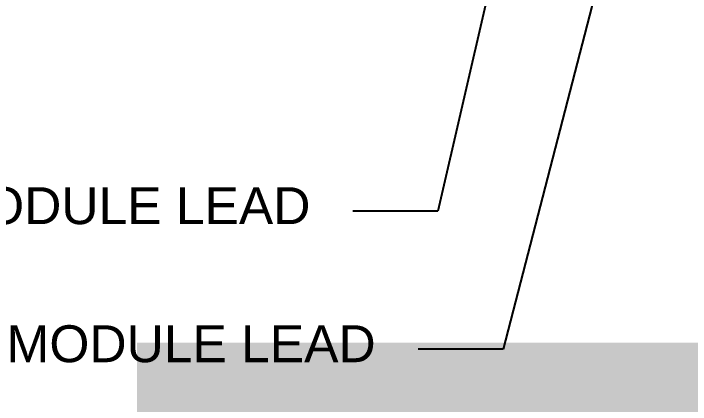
# Model space of a CAD drawing. Header units: feet. Extents: x -13743 to 68376, y -48 to 67763.
# Drawn here: x 5536.4 to 5903.5, y 9028.1 to 9239.9 of the extents above; entities that cross this region are included whole.
import ezdxf
from ezdxf import colors
from ezdxf.entities.mleader import LeaderData, LeaderLine
from ezdxf.enums import TextEntityAlignment as Align
from ezdxf.math import Vec2, Vec3

# ---------------------------------------------------------------- set-up
doc = ezdxf.new("R2018")
doc.units = ezdxf.units.FT
doc.header["$MEASUREMENT"] = 0
doc.layers.add('G-ANNO-TEXT', color=1, linetype='Continuous')
doc.styles.add('NEI-A', font='arial.ttf')
doc.styles.get("Standard").update_dxf_attribs({"font": 'arial.ttf'})

# ---------------------------------------------------------------- blocks, each defined once
blk = doc.blocks.new('DETAIL_TITLE')
at = {"style": 'NEI-A', "flags": 8}
blk.add_attdef('#', text='', height=0.2, dxfattribs=at).set_placement((0.5922, -0.5109), align=Align.MIDDLE_CENTER)
at = {"lineweight": 30, "flags": 104}
blk.add_attdef('DETAIL_TITLE', text='', height=0.2, dxfattribs=at).set_placement((0.9099, -0.5251), align=Align.BOTTOM_LEFT)
at = {"style": 'NEI-A'}
for tag, p in [('SCALE:', (0.9386, -0.7379)), ('1"_=_', (1.5474, -0.7379))]:
    blk.add_attdef(tag, text='', height=0.1, dxfattribs=at).set_placement(p, align=Align.BOTTOM_LEFT)

msp = doc.modelspace()

# ---------------------------------------------------------------- leaders
at = {"layer": 'G-ANNO-TEXT'}
ml = msp.add_multileader_mtext('Standard', dxfattribs=at)
ml.set_content('(TYP.) (+) MODULE LEAD', color=256, style='NEI-A')
ml.set_leader_properties()
ml.build(insert=Vec2(0, 0))
ml.multileader.update_dxf_attribs({"dogleg_length": 0.36, "arrow_head_size": 22.51})
ctx = ml.context
ctx.base_point, ctx.char_height, ctx.arrow_head_size, ctx.landing_gap_size, ctx.plane_origin = Vec3(5381.47, 9058.02, -22.9), 20, 22.51, 23.05, Vec3(12409.93, 3430.25, -22.9)
ctx.text_align_type = 2
notes = []
notes.append((ctx, [(1, (1, 1, 0), (5801.93, 9058.02, -22.9), (-1, 0), 46.1, [(1, [(5888.56, 9392.22, -22.9)], 0, [])])]))
ctx.mtext.insert, ctx.mtext.width, ctx.mtext.alignment, ctx.mtext.flow_direction = Vec3(5732.79, 9070.96, -22.9), 331.22, 3, 5
ctx.mtext.has_bg_fill, ctx.mtext.bg_color, ctx.mtext.bg_scale_factor, ctx.mtext.bg_transparency, ctx.mtext.use_window_bg_color = 1, -1073741824, 1.5, 0, 1
for ctx, leaders in notes:
    for number, flags, end, landing, length, lines in leaders:
        leader = LeaderData()
        leader.index, (leader.has_last_leader_line, leader.has_dogleg_vector, leader.attachment_direction) = number, flags
        leader.last_leader_point, leader.dogleg_vector, leader.dogleg_length = Vec3(end), Vec3(landing), length
        for number, points, colour, breaks in lines:
            line = LeaderLine()
            line.index, line.vertices, line.color, line.breaks = number, Vec3.list(points), colors.encode_raw_color(colour), breaks
            leader.lines.append(line)
        ctx.leaders.append(leader)

# ---------------------------------------------------------------- next in the draw order: leaders
ml = msp.add_multileader_mtext('Standard', dxfattribs=at)
ml.set_content('(TYP.) (-) MODULE LEAD', color=256, style='NEI-A')
ml.set_leader_properties()
ml.build(insert=Vec2(0, 0))
ml.multileader.update_dxf_attribs({"dogleg_length": 0.36, "arrow_head_size": 22.51})
ctx = ml.context
ctx.base_point, ctx.char_height, ctx.arrow_head_size, ctx.landing_gap_size, ctx.plane_origin = Vec3(5353.11, 9132.82, -22.9), 20, 22.51, 23.05, Vec3(12348.98, 3438.2, -22.9)
ctx.text_align_type = 2
notes = []
notes.append((ctx, [(1, (1, 1, 0), (5766.56, 9132.82, -22.9), (-1, 0), 46.1, [(1, [(5826.69, 9393.95, -22.9)], 0, [])])]))
ctx.mtext.insert, ctx.mtext.width, ctx.mtext.alignment, ctx.mtext.flow_direction = Vec3(5697.41, 9145.76, -22.9), 401.7571, 3, 5
ctx.mtext.has_bg_fill, ctx.mtext.bg_color, ctx.mtext.bg_scale_factor, ctx.mtext.bg_transparency, ctx.mtext.use_window_bg_color = 1, -1073741824, 1.5, 0, 1
for ctx, leaders in notes:
    for number, flags, end, landing, length, lines in leaders:
        leader = LeaderData()
        leader.index, (leader.has_last_leader_line, leader.has_dogleg_vector, leader.attachment_direction) = number, flags
        leader.last_leader_point, leader.dogleg_vector, leader.dogleg_length = Vec3(end), Vec3(landing), length
        for number, points, colour, breaks in lines:
            line = LeaderLine()
            line.index, line.vertices, line.color, line.breaks = number, Vec3.list(points), colors.encode_raw_color(colour), breaks
            leader.lines.append(line)
        ctx.leaders.append(leader)

# ---------------------------------------------------------------- next in the draw order: block references
ref = msp.add_blockref('DETAIL_TITLE', (2199.95, 9090.61), dxfattribs=dict(at, xscale=128.9267043143703, yscale=128.9267043143703, zscale=128.9267043143703))
lines = msp.add_mtext('{\\LDC BLOCK TYPE-1 (3) STRINGS (78) MODULES [580W] }', dxfattribs={"layer": '0', "insert": (2317.26, 9061.59), "char_height": 1362.0506, "attachment_point": 1})
ref.add_attrib('DETAIL_TITLE', '', (2317.26, 9061.59)).embed_mtext(lines)

doc.saveas('drawing.dxf')
